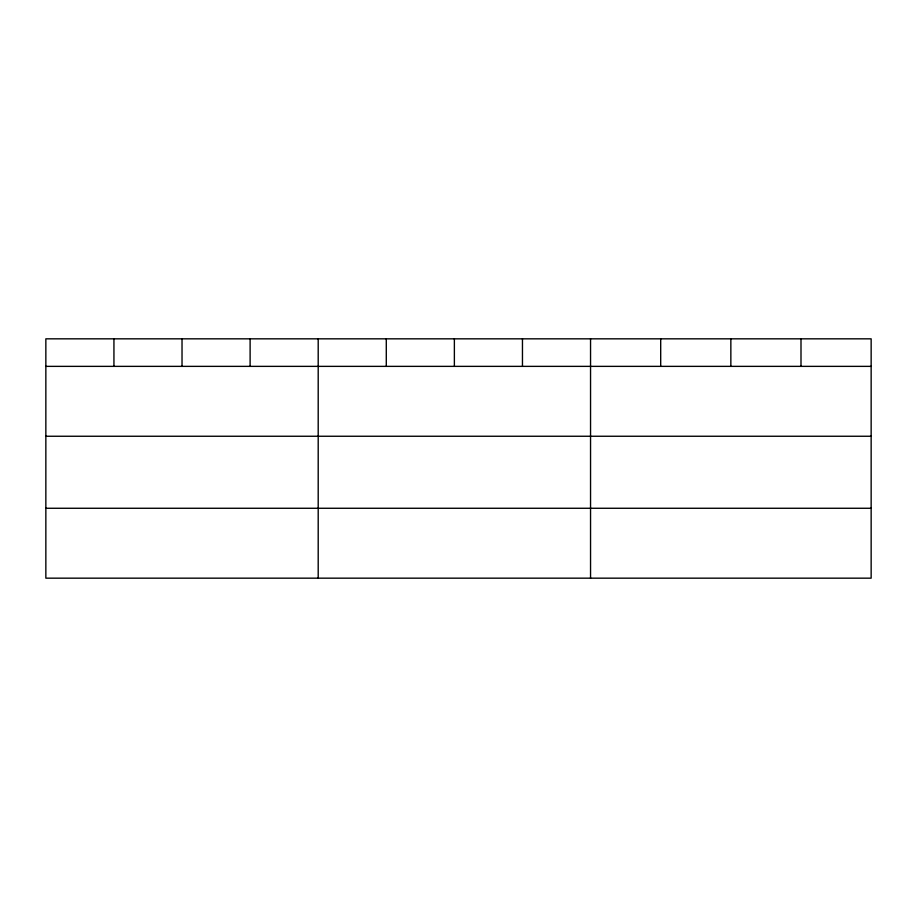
<?xml version="1.0" encoding="UTF-8"?>
<svg xmlns="http://www.w3.org/2000/svg" width="917" height="917" viewBox="0 0 917 917"><rect width="100%" height="100%" fill="white"/><g stroke="black" fill="none" stroke-linecap="round" stroke-linejoin="round"><path stroke-width="1.38" d="M871.15 436.251L871.15 338.832L45.85 338.832L45.85 578.168L871.15 578.168L871.15 436.251L45.85 436.251M45.85 366.364L871.15 366.364M45.85 508.27L871.15 508.27M800.999 338.832L800.999 366.364M730.849 338.832L730.849 366.364M660.698 338.832L660.698 366.364M590.548 338.832L590.548 578.168M522.461 338.832L522.461 366.364M454.373 338.832L454.373 366.364M386.286 338.832L386.286 366.364M318.199 338.832L318.199 578.168M250.112 338.832L250.112 366.364M182.025 338.832L182.025 366.364M113.937 338.832L113.937 366.364"/></g></svg>
